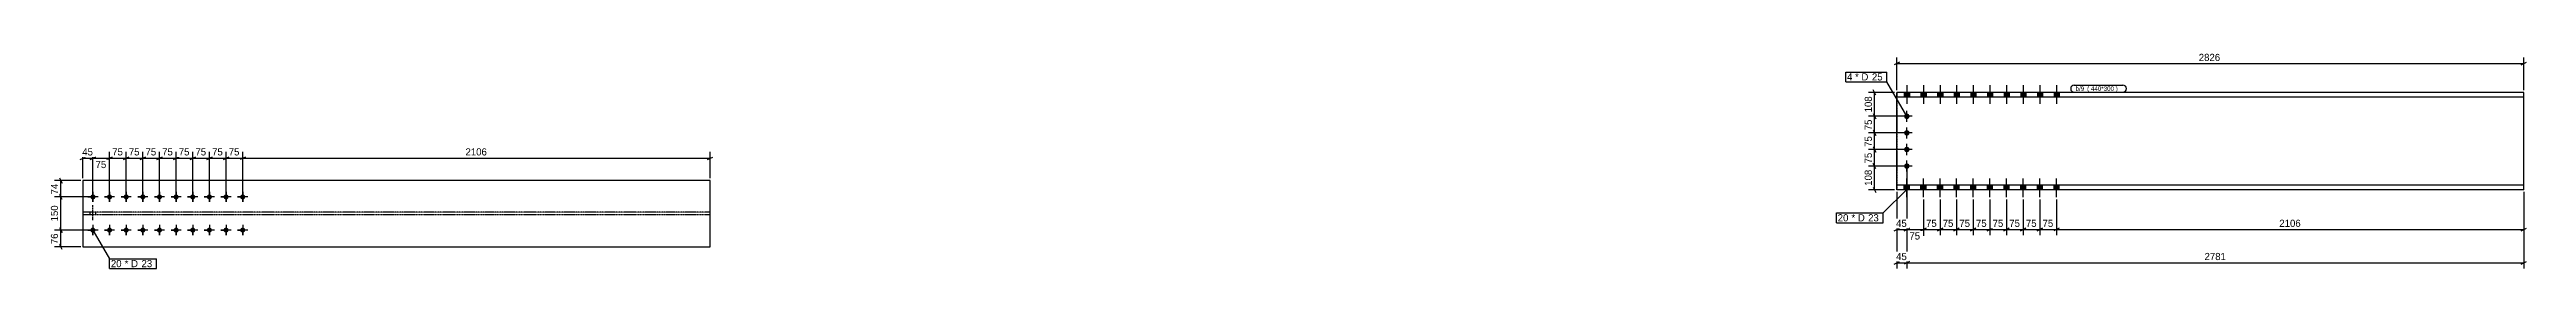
# Model space of a CAD drawing. Header units: millimetres. Extents: x 26 to 11188, y 32 to 1008.
import ezdxf

# ---------------------------------------------------------------- set-up
doc = ezdxf.new("R2010")
doc.units = ezdxf.units.MM
doc.linetypes.add('DXK_LINE_DOT2', pattern=[3.9198, 1.9599, -1.9599])
doc.linetypes.add('DXK_LINE_DOT4', pattern=[0.9408, 0.4704, -0.4704])
doc.styles.add('Comic Sans MS', font='COMIC.TTF', dxfattribs={"height": 0.2})

msp = doc.modelspace()

# ---------------------------------------------------------------- hatches: boundary and pattern name
at = {"linetype": 'Continuous'}
for points in [[(8384, 807), (8407, 807), (8407, 828), (8384, 828)], [(8384, 807), (8407, 807), (8407, 828), (8384, 828)], [(8459, 807), (8482, 807), (8482, 828), (8459, 828)], [(8459, 807), (8482, 807), (8482, 828), (8459, 828)], [(8534, 807), (8557, 807), (8557, 828), (8534, 828)], [(8534, 807), (8557, 807), (8557, 828), (8534, 828)], [(8609, 807), (8632, 807), (8632, 828), (8609, 828)], [(8609, 807), (8632, 807), (8632, 828), (8609, 828)], [(8684, 807), (8707, 807), (8707, 828), (8684, 828)], [(8684, 807), (8707, 807), (8707, 828), (8684, 828)], [(8759, 807), (8782, 807), (8782, 828), (8759, 828)], [(8759, 807), (8782, 807), (8782, 828), (8759, 828)], [(8834, 807), (8857, 807), (8857, 828), (8834, 828)], [(8834, 807), (8857, 807), (8857, 828), (8834, 828)], [(8909, 807), (8932, 807), (8932, 828), (8909, 828)], [(8909, 807), (8932, 807), (8932, 828), (8909, 828)], [(8984, 807), (9007, 807), (9007, 828), (8984, 828)], [(8984, 807), (9007, 807), (9007, 828), (8984, 828)], [(9059, 807), (9082, 807), (9082, 828), (9059, 828)], [(9059, 807), (9082, 807), (9082, 828), (9059, 828)], [(8383, 720, -1), (8408, 720, -1)], [(8383, 645, -1), (8408, 645, -1)], [(8383, 570, -1), (8408, 570, -1)], [(8383, 495, -1), (8408, 495, -1)], [(221, 344, -1), (221, 367, -1)], [(296, 344, -1), (296, 367, -1)], [(371, 344, -1), (371, 367, -1)], [(446, 344, -1), (446, 367, -1)], [(521, 344, -1), (521, 367, -1)], [(596, 344, -1), (596, 367, -1)], [(671, 344, -1), (671, 367, -1)], [(746, 344, -1), (746, 367, -1)], [(821, 344, -1), (821, 367, -1)], [(896, 344, -1), (896, 367, -1)], [(8384, 388), (8407, 388), (8407, 409), (8384, 409)], [(8384, 388), (8407, 388), (8407, 409), (8384, 409)], [(8459, 388), (8482, 388), (8482, 409), (8459, 409)], [(8459, 388), (8482, 388), (8482, 409), (8459, 409)], [(8534, 388), (8557, 388), (8557, 409), (8534, 409)], [(8534, 388), (8557, 388), (8557, 409), (8534, 409)], [(8609, 388), (8632, 388), (8632, 409), (8609, 409)], [(8609, 388), (8632, 388), (8632, 409), (8609, 409)], [(8684, 388), (8707, 388), (8707, 409), (8684, 409)], [(8684, 388), (8707, 388), (8707, 409), (8684, 409)], [(8759, 388), (8782, 388), (8782, 409), (8759, 409)], [(8759, 388), (8782, 388), (8782, 409), (8759, 409)], [(8834, 388), (8857, 388), (8857, 409), (8834, 409)], [(8834, 388), (8857, 388), (8857, 409), (8834, 409)], [(8909, 388), (8932, 388), (8932, 409), (8909, 409)], [(8909, 388), (8932, 388), (8932, 409), (8909, 409)], [(8984, 388), (9007, 388), (9007, 409), (8984, 409)], [(8984, 388), (9007, 388), (9007, 409), (8984, 409)], [(9059, 388), (9082, 388), (9082, 409), (9059, 409)], [(9059, 388), (9082, 388), (9082, 409), (9059, 409)], [(221, 194, -1), (221, 217, -1)], [(296, 194, -1), (296, 217, -1)], [(371, 194, -1), (371, 217, -1)], [(446, 194, -1), (446, 217, -1)], [(521, 194, -1), (521, 217, -1)], [(596, 194, -1), (596, 217, -1)], [(671, 194, -1), (671, 217, -1)], [(746, 194, -1), (746, 217, -1)], [(821, 194, -1), (821, 217, -1)], [(896, 194, -1), (896, 217, -1)]]:
    msp.add_hatch(color=3, dxfattribs=at).paths.add_polyline_path(points)

# ---------------------------------------------------------------- linework, layer by layer
at = {"color": 8, "linetype": 'Continuous'}
for p, q in [((8362, 964), (8338, 952)), ((8350, 838), (8350, 986)), ((8350, 958), (11176, 958)), ((11164, 952), (11188, 964)), ((11176, 838), (11176, 986)), ((8340, 828), (8222, 828)), ((8256, 816), (8244, 840)), ((8250, 720), (8250, 828)), ((8385, 720), (8222, 720)), ((8244, 732), (8256, 708)), ((296, 366), (296, 559)), ((371, 366), (371, 559)), ((446, 366), (446, 559)), ((521, 366), (521, 559)), ((596, 366), (596, 559)), ((671, 366), (671, 559)), ((746, 366), (746, 559)), ((821, 366), (821, 559)), ((896, 366), (896, 559)), ((896, 366), (896, 559)), ((3002, 440), (3002, 559)), ((8385, 645), (8222, 645)), ((8385, 570), (8222, 570)), ((8256, 633), (8244, 657)), ((8256, 558), (8244, 582)), ((209, 524), (233, 536)), ((221, 366), (221, 556)), ((284, 524), (308, 536)), ((359, 524), (383, 536)), ((434, 524), (458, 536)), ((509, 524), (533, 536)), ((521, 530), (596, 530)), ((608, 536), (584, 524)), ((659, 524), (683, 536)), ((734, 524), (758, 536)), ((809, 524), (833, 536)), ((821, 530), (896, 530)), ((908, 536), (884, 524)), ((908, 536), (884, 524)), ((896, 530), (3002, 530)), ((2990, 524), (3014, 536)), ((8385, 495), (8222, 495)), ((8256, 483), (8244, 507)), ((8395, 485), (8395, 32)), ((8395, 485), (8395, 32)), ((8395, 485), (8395, 179)), ((166, 430), (48, 430)), ((211, 356), (48, 356)), ((70, 442), (82, 418)), ((82, 344), (70, 368)), ((76, 206), (76, 356)), ((8340, 388), (8222, 388)), ((8244, 400), (8256, 376)), ((8350, 378), (8350, 32)), ((8470, 344), (8470, 182)), ((8545, 344), (8545, 182)), ((8620, 344), (8620, 182)), ((8695, 344), (8695, 182)), ((8770, 344), (8770, 182)), ((8845, 344), (8845, 182)), ((8920, 344), (8920, 182)), ((8995, 344), (8995, 182)), ((9070, 344), (9070, 182)), ((9070, 344), (9070, 182)), ((11176, 378), (11176, 32)), ((11176, 378), (11176, 182)), ((211, 206), (48, 206)), ((166, 130), (48, 130)), ((70, 218), (82, 194)), ((82, 118), (70, 142)), ((8383, 202), (8407, 214)), ((8458, 202), (8482, 214)), ((8533, 202), (8557, 214)), ((8608, 202), (8632, 214)), ((8683, 202), (8707, 214)), ((8695, 208), (8770, 208)), ((8782, 214), (8758, 202)), ((8833, 202), (8857, 214)), ((8908, 202), (8932, 214)), ((8983, 202), (9007, 214)), ((8995, 208), (9070, 208)), ((9082, 214), (9058, 202)), ((9082, 214), (9058, 202)), ((9070, 208), (11176, 208)), ((11164, 202), (11188, 214)), ((8338, 52), (8362, 64)), ((8350, 58), (8395, 58)), ((8407, 64), (8383, 52)), ((8407, 64), (8383, 52)), ((8395, 58), (11176, 58)), ((11164, 52), (11188, 64))]:
    msp.add_line(p, q, dxfattribs=at)
at = {"color": 7, "linetype": 'Continuous'}
for p, q in [((8350, 807), (8350, 828)), ((8350, 828), (8350, 828)), ((11176, 828), (8350, 828)), ((8350, 409), (8350, 807)), ((8350, 807), (8350, 807)), ((11176, 807), (8350, 807)), ((11176, 388), (11176, 828)), ((176, 430), (176, 130)), ((3002, 430), (176, 430)), ((3002, 130), (3002, 430)), ((8350, 388), (8350, 409)), ((8350, 409), (8350, 409)), ((11176, 409), (8350, 409)), ((8350, 388), (8350, 388)), ((11176, 388), (8350, 388)), ((176, 130), (3002, 130))]:
    msp.add_line(p, q, dxfattribs=at)
at = {"color": 7, "linetype": 'DXK_LINE_DOT4'}
for p, q in [((8350, 828), (8350, 807)), ((8350, 807), (8350, 807)), ((8350, 807), (8350, 409)), ((8350, 409), (8350, 409)), ((8350, 409), (8350, 388)), ((3002, 286), (176, 286)), ((3002, 275), (176, 275))]:
    msp.add_line(p, q, dxfattribs=at)
at = {"color": 3, "linetype": 'Continuous'}
for p, q in [((8384, 828), (8384, 807)), ((8384, 828), (8384, 807)), ((8395, 860), (8395, 777)), ((8395, 860), (8395, 777)), ((8407, 828), (8407, 807)), ((8407, 828), (8407, 807)), ((8459, 828), (8459, 807)), ((8459, 828), (8459, 807)), ((8470, 860), (8470, 777)), ((8470, 860), (8470, 777)), ((8482, 828), (8482, 807)), ((8482, 828), (8482, 807)), ((8534, 828), (8534, 807)), ((8534, 828), (8534, 807)), ((8545, 860), (8545, 777)), ((8545, 860), (8545, 777)), ((8557, 828), (8557, 807)), ((8557, 828), (8557, 807)), ((8609, 828), (8609, 807)), ((8609, 828), (8609, 807)), ((8620, 860), (8620, 777)), ((8620, 860), (8620, 777)), ((8632, 828), (8632, 807)), ((8632, 828), (8632, 807)), ((8684, 828), (8684, 807)), ((8684, 828), (8684, 807)), ((8695, 860), (8695, 777)), ((8695, 860), (8695, 777)), ((8707, 828), (8707, 807)), ((8707, 828), (8707, 807)), ((8759, 828), (8759, 807)), ((8759, 828), (8759, 807)), ((8770, 860), (8770, 777)), ((8770, 860), (8770, 777)), ((8782, 828), (8782, 807)), ((8782, 828), (8782, 807)), ((8834, 828), (8834, 807)), ((8834, 828), (8834, 807)), ((8845, 860), (8845, 777)), ((8845, 860), (8845, 777)), ((8857, 828), (8857, 807)), ((8857, 828), (8857, 807)), ((8909, 828), (8909, 807)), ((8909, 828), (8909, 807)), ((8920, 860), (8920, 777)), ((8920, 860), (8920, 777)), ((8932, 828), (8932, 807)), ((8932, 828), (8932, 807)), ((8984, 828), (8984, 807)), ((8984, 828), (8984, 807)), ((8995, 860), (8995, 777)), ((8995, 860), (8995, 777)), ((9007, 828), (9007, 807)), ((9007, 828), (9007, 807)), ((9059, 828), (9059, 807)), ((9059, 828), (9059, 807)), ((9070, 860), (9070, 777)), ((9070, 860), (9070, 777)), ((9082, 828), (9082, 807)), ((9082, 828), (9082, 807)), ((8420, 720), (8370, 720)), ((8395, 695), (8395, 745)), ((8395, 620), (8395, 670)), ((8420, 645), (8370, 645)), ((8420, 570), (8370, 570)), ((8395, 545), (8395, 595)), ((8420, 495), (8370, 495)), ((8395, 470), (8395, 520)), ((244, 356), (198, 356)), ((198, 356), (214, 356)), ((221, 379), (221, 333)), ((221, 379), (221, 364)), ((221, 333), (221, 348)), ((244, 356), (229, 356)), ((319, 356), (273, 356)), ((273, 356), (289, 356)), ((296, 379), (296, 333)), ((296, 379), (296, 364)), ((296, 333), (296, 348)), ((319, 356), (304, 356)), ((394, 356), (348, 356)), ((348, 356), (364, 356)), ((371, 379), (371, 333)), ((371, 379), (371, 364)), ((371, 333), (371, 348)), ((394, 356), (379, 356)), ((469, 356), (423, 356)), ((423, 356), (439, 356)), ((446, 379), (446, 333)), ((446, 379), (446, 364)), ((446, 333), (446, 348)), ((469, 356), (454, 356)), ((544, 356), (498, 356)), ((498, 356), (514, 356)), ((521, 379), (521, 333)), ((521, 379), (521, 364)), ((521, 333), (521, 348)), ((544, 356), (529, 356)), ((619, 356), (573, 356)), ((573, 356), (589, 356)), ((596, 379), (596, 333)), ((596, 379), (596, 364)), ((596, 333), (596, 348)), ((619, 356), (604, 356)), ((694, 356), (648, 356)), ((648, 356), (664, 356)), ((671, 379), (671, 333)), ((671, 379), (671, 364)), ((671, 333), (671, 348)), ((694, 356), (679, 356)), ((769, 356), (723, 356)), ((723, 356), (739, 356)), ((746, 379), (746, 333)), ((746, 379), (746, 364)), ((746, 333), (746, 348)), ((769, 356), (754, 356)), ((844, 356), (798, 356)), ((798, 356), (814, 356)), ((821, 379), (821, 333)), ((821, 379), (821, 364)), ((821, 333), (821, 348)), ((844, 356), (829, 356)), ((919, 356), (873, 356)), ((873, 356), (889, 356)), ((896, 379), (896, 333)), ((896, 379), (896, 364)), ((896, 333), (896, 348)), ((919, 356), (904, 356)), ((8384, 388), (8384, 409)), ((8384, 388), (8384, 409)), ((8395, 355), (8395, 439)), ((8395, 355), (8395, 439)), ((8407, 388), (8407, 409)), ((8407, 388), (8407, 409)), ((8459, 388), (8459, 409)), ((8459, 388), (8459, 409)), ((8470, 355), (8470, 439)), ((8470, 355), (8470, 439)), ((8482, 388), (8482, 409)), ((8482, 388), (8482, 409)), ((8534, 388), (8534, 409)), ((8534, 388), (8534, 409)), ((8545, 355), (8545, 439)), ((8545, 355), (8545, 439)), ((8557, 388), (8557, 409)), ((8557, 388), (8557, 409)), ((8609, 388), (8609, 409)), ((8609, 388), (8609, 409)), ((8620, 355), (8620, 439)), ((8620, 355), (8620, 439)), ((8632, 388), (8632, 409)), ((8632, 388), (8632, 409)), ((8684, 388), (8684, 409)), ((8684, 388), (8684, 409)), ((8695, 355), (8695, 439)), ((8695, 355), (8695, 439)), ((8707, 388), (8707, 409)), ((8707, 388), (8707, 409)), ((8759, 388), (8759, 409)), ((8759, 388), (8759, 409)), ((8770, 355), (8770, 439)), ((8770, 355), (8770, 439)), ((8782, 388), (8782, 409)), ((8782, 388), (8782, 409)), ((8834, 388), (8834, 409)), ((8834, 388), (8834, 409)), ((8845, 355), (8845, 439)), ((8845, 355), (8845, 439)), ((8857, 388), (8857, 409)), ((8857, 388), (8857, 409)), ((8909, 388), (8909, 409)), ((8909, 388), (8909, 409)), ((8920, 355), (8920, 439)), ((8920, 355), (8920, 439)), ((8932, 388), (8932, 409)), ((8932, 388), (8932, 409)), ((8984, 388), (8984, 409)), ((8984, 388), (8984, 409)), ((8995, 355), (8995, 439)), ((8995, 355), (8995, 439)), ((9007, 388), (9007, 409)), ((9007, 388), (9007, 409)), ((9059, 388), (9059, 409)), ((9059, 388), (9059, 409)), ((9070, 355), (9070, 439)), ((9070, 355), (9070, 439)), ((9082, 388), (9082, 409)), ((9082, 388), (9082, 409)), ((221, 229), (221, 183)), ((221, 229), (221, 214)), ((296, 229), (296, 183)), ((296, 229), (296, 214)), ((371, 229), (371, 183)), ((371, 229), (371, 214)), ((446, 229), (446, 183)), ((446, 229), (446, 214)), ((521, 229), (521, 183)), ((521, 229), (521, 214)), ((596, 229), (596, 183)), ((596, 229), (596, 214)), ((671, 229), (671, 183)), ((671, 229), (671, 214)), ((746, 229), (746, 183)), ((746, 229), (746, 214)), ((821, 229), (821, 183)), ((821, 229), (821, 214)), ((896, 229), (896, 183)), ((896, 229), (896, 214)), ((244, 206), (198, 206)), ((198, 206), (214, 206)), ((221, 183), (221, 198)), ((244, 206), (229, 206)), ((319, 206), (273, 206)), ((273, 206), (289, 206)), ((296, 183), (296, 198)), ((319, 206), (304, 206)), ((394, 206), (348, 206)), ((348, 206), (364, 206)), ((371, 183), (371, 198)), ((394, 206), (379, 206)), ((469, 206), (423, 206)), ((423, 206), (439, 206)), ((446, 183), (446, 198)), ((469, 206), (454, 206)), ((544, 206), (498, 206)), ((498, 206), (514, 206)), ((521, 183), (521, 198)), ((544, 206), (529, 206)), ((619, 206), (573, 206)), ((573, 206), (589, 206)), ((596, 183), (596, 198)), ((619, 206), (604, 206)), ((694, 206), (648, 206)), ((648, 206), (664, 206)), ((671, 183), (671, 198)), ((694, 206), (679, 206)), ((769, 206), (723, 206)), ((723, 206), (739, 206)), ((746, 183), (746, 198)), ((769, 206), (754, 206)), ((844, 206), (798, 206)), ((798, 206), (814, 206)), ((821, 183), (821, 198)), ((844, 206), (829, 206)), ((919, 206), (873, 206)), ((873, 206), (889, 206)), ((896, 183), (896, 198)), ((919, 206), (904, 206))]:
    msp.add_line(p, q, dxfattribs=at)
at = {"color": 3, "linetype": 'DXK_LINE_DOT2'}
for p, q in [((209, 275), (209, 286)), ((209, 275), (209, 286)), ((209, 275), (209, 286)), ((209, 275), (209, 286)), ((221, 250), (221, 320)), ((221, 250), (221, 320)), ((221, 250), (221, 320)), ((221, 250), (221, 320)), ((234, 275), (234, 286)), ((234, 275), (234, 286)), ((234, 275), (234, 286)), ((234, 275), (234, 286))]:
    msp.add_line(p, q, dxfattribs=at)

# ---------------------------------------------------------------- wipeouts: each hides what was drawn before it
at = {"color": 0}
for points in [[(8152, 882), (8152, 914), (8126, 914), (8126, 882)], [(8136, 245), (8136, 277), (8084, 277), (8084, 245)], [(355, 38), (355, 70), (302, 70), (302, 38)]]:
    msp.add_wipeout(points, dxfattribs=at)

# ---------------------------------------------------------------- next in the draw order: wipeouts: each hides what was drawn before it
for points in [[(9822, 964), (9822, 1008), (9705, 1008), (9705, 964)], [(8152, 882), (8152, 914), (8126, 914), (8126, 882)], [(8244, 816), (8199, 816), (8199, 732), (8244, 732)], [(9202, 835), (9202, 855), (9156, 855), (9156, 835)], [(591, 536), (591, 581), (526, 581), (526, 536)], [(891, 536), (891, 581), (826, 581), (826, 536)], [(2004, 536), (2004, 581), (1894, 581), (1894, 536)], [(70, 323), (26, 323), (26, 239), (70, 239)], [(8136, 245), (8136, 277), (8084, 277), (8084, 245)], [(8765, 214), (8765, 258), (8700, 258), (8700, 214)], [(9065, 214), (9065, 258), (9000, 258), (9000, 214)], [(10178, 214), (10178, 258), (10068, 258), (10068, 214)], [(355, 38), (355, 70), (302, 70), (302, 38)], [(8405, 64), (8405, 108), (8340, 108), (8340, 64)], [(9841, 64), (9841, 108), (9730, 108), (9730, 64)]]:
    msp.add_wipeout(points, dxfattribs=at)

# ---------------------------------------------------------------- next in the draw order: linework, layer by layer
at = {"color": 8, "linetype": 'Continuous'}
for p, q in [((8385, 720), (8222, 720)), ((8244, 732), (8256, 708)), ((8250, 645), (8250, 720)), ((521, 366), (521, 559)), ((596, 366), (596, 559)), ((821, 366), (821, 559)), ((446, 530), (521, 530)), ((533, 536), (509, 524)), ((584, 524), (608, 536)), ((746, 530), (821, 530)), ((833, 536), (809, 524)), ((211, 356), (48, 356)), ((82, 344), (70, 368)), ((76, 356), (76, 430)), ((8695, 344), (8695, 182)), ((8770, 344), (8770, 182)), ((8995, 344), (8995, 182)), ((211, 206), (48, 206)), ((70, 218), (82, 194)), ((76, 130), (76, 206)), ((8620, 208), (8695, 208)), ((8707, 214), (8683, 202)), ((8758, 202), (8782, 214)), ((8920, 208), (8995, 208)), ((9007, 214), (8983, 202))]:
    msp.add_line(p, q, dxfattribs=at)
at = {"color": 7, "linetype": 'Continuous'}
for p, q in [((8078, 239), (8078, 283)), ((221, 206), (296, 76)), ((296, 32), (296, 76))]:
    msp.add_line(p, q, dxfattribs=at)

# ---------------------------------------------------------------- next in the draw order: texts
at = {"color": 3, "style": 'Comic Sans MS'}
for s, p in [('2826', (9711, 970)), ('75', (533, 543)), ('75', (833, 543)), ('2106', (1900, 543)), ('75', (8707, 220)), ('75', (9007, 220)), ('2106', (10074, 220)), ('45', (8347, 70)), ('2781', (9737, 70))]:
    msp.add_text(s, height=32.4, dxfattribs=at).set_placement(p)
for s, p in [('108', (8238, 738)), ('150', (64, 245))]:
    msp.add_text(s, height=32.4, rotation=90.0002, dxfattribs=at).set_placement(p)

# ---------------------------------------------------------------- next in the draw order: wipeouts: each hides what was drawn before it
at = {"color": 0}
for points in [[(8228, 882), (8228, 914), (8162, 914), (8162, 882)], [(9202, 835), (9202, 855), (9156, 855), (9156, 835)], [(8212, 245), (8212, 277), (8146, 277), (8146, 245)], [(430, 38), (430, 70), (364, 70), (364, 38)]]:
    msp.add_wipeout(points, dxfattribs=at)

# ---------------------------------------------------------------- next in the draw order: linework, layer by layer
at = {"color": 7, "linetype": 'Continuous'}
msp.add_arc((9150, 845), 16, 90, 270, dxfattribs=at)

# ---------------------------------------------------------------- next in the draw order: wipeouts: each hides what was drawn before it
at = {"color": 0}
for points in [[(8228, 882), (8228, 914), (8162, 914), (8162, 882)], [(9363, 835), (9363, 855), (9208, 855), (9208, 835)], [(8244, 715), (8199, 715), (8199, 650), (8244, 650)], [(516, 536), (516, 581), (451, 581), (451, 536)], [(816, 536), (816, 581), (751, 581), (751, 536)], [(70, 426), (26, 426), (26, 361), (70, 361)], [(8212, 245), (8212, 277), (8146, 277), (8146, 245)], [(8690, 214), (8690, 258), (8625, 258), (8625, 214)], [(8990, 214), (8990, 258), (8925, 258), (8925, 214)], [(70, 201), (26, 201), (26, 136), (70, 136)], [(430, 38), (430, 70), (364, 70), (364, 38)]]:
    msp.add_wipeout(points, dxfattribs=at)

# ---------------------------------------------------------------- next in the draw order: linework, layer by layer
at = {"color": 7, "linetype": 'Continuous'}
msp.add_line((8120, 876), (8120, 920), dxfattribs=at)
at = {"color": 8, "linetype": 'Continuous'}
for p, q in [((446, 366), (446, 559)), ((746, 366), (746, 559)), ((8385, 645), (8222, 645)), ((8244, 657), (8256, 633)), ((8250, 570), (8250, 645)), ((371, 530), (446, 530)), ((458, 536), (434, 524)), ((671, 530), (746, 530)), ((758, 536), (734, 524)), ((8620, 344), (8620, 182)), ((8920, 344), (8920, 182)), ((8545, 208), (8620, 208)), ((8632, 214), (8608, 202)), ((8845, 208), (8920, 208)), ((8932, 214), (8908, 202))]:
    msp.add_line(p, q, dxfattribs=at)

# ---------------------------------------------------------------- next in the draw order: texts
at = {"color": 3, "style": 'Comic Sans MS'}
for s, p in [('4', (8126, 882)), ('75', (458, 543)), ('75', (758, 543)), ('20', (8084, 245)), ('75', (8632, 220)), ('75', (8932, 220)), ('20', (302, 38))]:
    msp.add_text(s, height=32.4, dxfattribs=at).set_placement(p)
for s, p in [('75', (8238, 657)), ('74', (64, 367)), ('76', (64, 142))]:
    msp.add_text(s, height=32.4, rotation=90.0002, dxfattribs=at).set_placement(p)

# ---------------------------------------------------------------- next in the draw order: wipeouts: each hides what was drawn before it
at = {"color": 0}
for points in [[(8290, 882), (8290, 914), (8238, 914), (8238, 882)], [(9363, 835), (9363, 855), (9208, 855), (9208, 835)], [(8274, 245), (8274, 277), (8221, 277), (8221, 245)], [(492, 38), (492, 70), (440, 70), (440, 38)]]:
    msp.add_wipeout(points, dxfattribs=at)

# ---------------------------------------------------------------- next in the draw order: linework, layer by layer
at = {"color": 7, "linetype": 'Continuous'}
for p, q in [((9150, 861), (9369, 861)), ((9150, 829), (9369, 829))]:
    msp.add_line(p, q, dxfattribs=at)
msp.add_arc((9369, 845), 16, 270, 90, dxfattribs=at)

# ---------------------------------------------------------------- next in the draw order: texts
at = {"color": 3, "style": 'Comic Sans MS'}
for s, height, p in [('b/9', 20.2, (9156, 835)), ('(\xa0440*300\xa0) ', 20.23, (9208, 835))]:
    msp.add_text(s, height=height, dxfattribs=at).set_placement(p)

# ---------------------------------------------------------------- next in the draw order: wipeouts: each hides what was drawn before it
at = {"color": 0}
for points in [[(8290, 882), (8290, 914), (8238, 914), (8238, 882)], [(441, 536), (441, 581), (376, 581), (376, 536)], [(741, 536), (741, 581), (676, 581), (676, 536)], [(8244, 640), (8199, 640), (8199, 575), (8244, 575)], [(8274, 245), (8274, 277), (8221, 277), (8221, 245)], [(8615, 214), (8615, 258), (8550, 258), (8550, 214)], [(8915, 214), (8915, 258), (8850, 258), (8850, 214)], [(492, 38), (492, 70), (440, 70), (440, 38)]]:
    msp.add_wipeout(points, dxfattribs=at)

# ---------------------------------------------------------------- next in the draw order: linework, layer by layer
at = {"color": 7, "linetype": 'Continuous'}
for p, q in [((8120, 920), (8305, 920)), ((8305, 876), (8305, 920)), ((8120, 876), (8305, 876)), ((8395, 720), (8305, 876)), ((296, 76), (508, 76)), ((296, 32), (508, 32)), ((508, 32), (508, 76))]:
    msp.add_line(p, q, dxfattribs=at)
at = {"color": 8, "linetype": 'Continuous'}
for p, q in [((371, 366), (371, 559)), ((671, 366), (671, 559)), ((8385, 570), (8222, 570)), ((8244, 582), (8256, 558)), ((8250, 495), (8250, 570)), ((296, 530), (371, 530)), ((383, 536), (359, 524)), ((596, 530), (671, 530)), ((683, 536), (659, 524)), ((8545, 344), (8545, 182)), ((8845, 344), (8845, 182)), ((8470, 208), (8545, 208)), ((8557, 214), (8533, 202)), ((8770, 208), (8845, 208)), ((8857, 214), (8833, 202))]:
    msp.add_line(p, q, dxfattribs=at)

# ---------------------------------------------------------------- next in the draw order: texts
at = {"color": 3, "style": 'Comic Sans MS'}
for s, p in [('* D', (8162, 882)), ('25', (8238, 882)), ('75', (383, 543)), ('75', (683, 543)), ('* D', (8146, 245)), ('23', (8221, 245)), ('75', (8557, 220)), ('75', (8857, 220)), ('* D', (364, 38)), ('23', (440, 38))]:
    msp.add_text(s, height=32.4, dxfattribs=at).set_placement(p)
msp.add_text('75', height=32.4, rotation=90.0002, dxfattribs=at).set_placement((8238, 582))

# ---------------------------------------------------------------- next in the draw order: wipeouts: each hides what was drawn before it
at = {"color": 0}
for points in [[(366, 536), (366, 581), (301, 581), (301, 536)], [(666, 536), (666, 581), (601, 581), (601, 536)], [(8244, 565), (8199, 565), (8199, 500), (8244, 500)], [(8540, 214), (8540, 258), (8475, 258), (8475, 214)], [(8840, 214), (8840, 258), (8775, 258), (8775, 214)]]:
    msp.add_wipeout(points, dxfattribs=at)

# ---------------------------------------------------------------- next in the draw order: linework, layer by layer
at = {"color": 8, "linetype": 'Continuous'}
for p, q in [((221, 530), (296, 530)), ((308, 536), (284, 524)), ((296, 366), (296, 556)), ((8385, 495), (8222, 495)), ((8256, 483), (8244, 507)), ((8250, 388), (8250, 495)), ((8470, 344), (8470, 179)), ((8395, 208), (8470, 208)), ((8482, 214), (8458, 202))]:
    msp.add_line(p, q, dxfattribs=at)

# ---------------------------------------------------------------- next in the draw order: texts
at = {"color": 3, "style": 'Comic Sans MS'}
for p in [(308, 543), (608, 543), (8482, 220), (8782, 220)]:
    msp.add_text('75', height=32.4, dxfattribs=at).set_placement(p)
msp.add_text('75', height=32.4, rotation=90.0002, dxfattribs=at).set_placement((8238, 507))

# ---------------------------------------------------------------- next in the draw order: wipeouts: each hides what was drawn before it
at = {"color": 0}
for points in [[(291, 480), (291, 524), (226, 524), (226, 480)], [(8244, 483), (8199, 483), (8199, 399), (8244, 399)], [(8465, 157), (8465, 202), (8400, 202), (8400, 157)]]:
    msp.add_wipeout(points, dxfattribs=at)

# ---------------------------------------------------------------- next in the draw order: linework, layer by layer
at = {"color": 8, "linetype": 'Continuous'}
for p, q in [((176, 440), (176, 559)), ((221, 366), (221, 559)), ((164, 524), (188, 536)), ((176, 530), (221, 530)), ((233, 536), (209, 524)), ((8395, 485), (8395, 182)), ((8350, 378), (8350, 182)), ((8338, 202), (8362, 214)), ((8350, 208), (8395, 208)), ((8407, 214), (8383, 202))]:
    msp.add_line(p, q, dxfattribs=at)

# ---------------------------------------------------------------- next in the draw order: texts
at = {"color": 3, "style": 'Comic Sans MS'}
for p in [(233, 486), (8407, 163)]:
    msp.add_text('75', height=32.4, dxfattribs=at).set_placement(p)
msp.add_text('108', height=32.4, rotation=90.0002, dxfattribs=at).set_placement((8238, 406))

# ---------------------------------------------------------------- next in the draw order: wipeouts: each hides what was drawn before it
at = {"color": 0}
for points in [[(231, 536), (231, 581), (166, 581), (166, 536)], [(8405, 214), (8405, 258), (8340, 258), (8340, 214)]]:
    msp.add_wipeout(points, dxfattribs=at)

# ---------------------------------------------------------------- next in the draw order: linework, layer by layer
at = {"color": 7, "linetype": 'Continuous'}
for p, q in [((8395, 389), (8289, 283)), ((8078, 283), (8289, 283)), ((8078, 239), (8289, 239)), ((8289, 239), (8289, 283))]:
    msp.add_line(p, q, dxfattribs=at)

# ---------------------------------------------------------------- next in the draw order: texts
at = {"color": 3, "style": 'Comic Sans MS'}
for p in [(173, 543), (8347, 220)]:
    msp.add_text('45', height=32.4, dxfattribs=at).set_placement(p)

doc.saveas('drawing.dxf')
